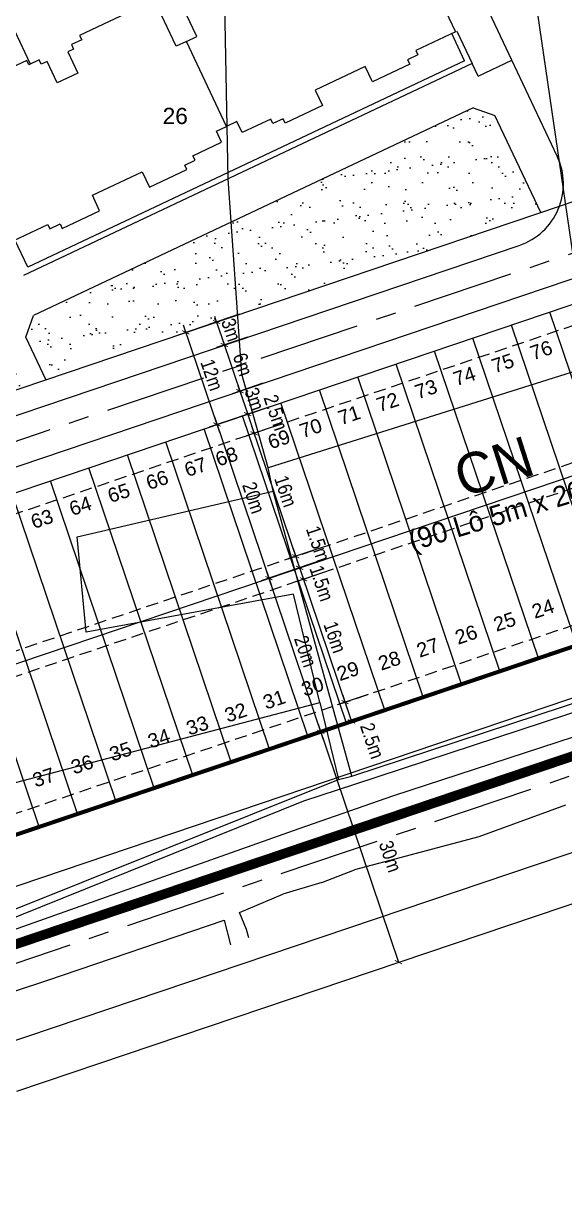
# Model space of a CAD drawing. Extents: x 597165 to 598689, y 1181586 to 1183364.
# Drawn here: x 597510.9 to 597577.6, y 1181957.7 to 1182102.6 of the extents above; entities that cross this region are included whole.
import ezdxf
from ezdxf.enums import TextEntityAlignment as Align

# ---------------------------------------------------------------- set-up
doc = ezdxf.new("R2010")
doc.units = 0
doc.header["$MEASUREMENT"] = 0
for name, pattern in [('CENTER', [2, 1.25, -0.25, 0.25, -0.25]), ('DASHED', [0.75, 0.5, -0.25]), ('LOGIOI', [4, 3, -1])]:
    doc.linetypes.add(name, pattern=pattern)
doc.layers.get('0').update_dxf_attribs({"linetype": 'CONTINUOUS'})
doc.layers.get('DEFPOINTS').update_dxf_attribs({"color": 8, "linetype": 'CONTINUOUS'})
for name, color, linetype in [('CGXD', 3, 'CONTINUOUS'), ('DIM-T', 7, 'CONTINUOUS'), ('DTEXT', 7, 'CONTINUOUS'), ('DTEXT-TENLO', 4, 'CONTINUOUS'), ('GT-QLO50-D', 6, 'CONTINUOUS'), ('HA-CAY-XANH-KO', 3, 'CONTINUOUS'), ('MOCRANH', 7, 'CONTINUOUS'), ('NEN-HT', 8, 'CONTINUOUS'), ('NET-04', 4, 'CONTINUOUS'), ('NET-LENGOAI', 4, 'CONTINUOUS'), ('NET-LETRONG', 5, 'CONTINUOUS'), ('NET-LO-GIOI-DIEN-GIOI', 7, 'CENTER'), ('NET-PLO', 2, 'CONTINUOUS'), ('NET-TIM', 2, 'CENTER'), ('RANH_QUY_HOACH', 7, 'LOGIOI'), ('RANHGIAODAT', 150, 'LOGIOI'), ('TEXT-SOLO', 7, 'CONTINUOUS')]:
    doc.layers.add(name, color=color, linetype=linetype)
doc.styles.add('AVO', font='VHELVEN.TTF')
doc.styles.add('VHEL-B', font='VHELVEB.TTF')
doc.styles.add('VHEL-C-R', font='VHELVCN.TTF')
doc.styles.add('VTIMES-R', font='VAPTIMN.TTF')
doc.dimstyles.new('TL1000', dxfattribs={"dimscale": 0, "dimtxt": 2, "dimasz": 0.7, "dimexe": 1, "dimexo": 1, "dimgap": 0.5, "dimtad": 1, "dimdec": 1, "dimzin": 12, "dimtxsty": 'VHEL-C-R', "dimblk1": 'ARCHTICK', "dimblk2": 'ARCHTICK', "dimsah": 1, "dimcen": -0.09, "dimdle": 1, "dimclrd": 256, "dimclre": 256, "dimclrt": 256, "dimazin": 3, "dimtfac": 0.005, "dimtdec": 1, "dimtix": 1, "dimtmove": 0, "dimatfit": 3, "dimtolj": 1, "dimtzin": 0})
pattern_1 = [(37.26582263, (0, 0), (-0.11023521, 3.854130278), [0, -3.04, 0, -3.4, 0, -3.25]), (7.26582263, (0, 0), (3.562592942, 5.629778284), [0, -1.64, 0, -2.74, 0, -1.05]), (327.26582263, (-2.46, 0.01), (6.228277961, -0.014137947), [0, -1, 0, -3.6, 0, -4.7]), (317.26582263, (-2.46, 0.01), (6.019377384, 1.73076346), [0, -0.5, 0, -2.36, 0, -2.7])]

# ---------------------------------------------------------------- blocks, each defined once
blk = doc.blocks.new('A$C4397129B')
at = {"layer": 'NET-04', "linetype": 'CONTINUOUS'}
for p, q in [((3.7, 20.6), (3.7, 20)), ((11.7, 20.6), (3.7, 20.6)), ((11.7, 20), (11.7, 20.6)), ((18.9, 20.6), (18.9, 20)), ((26.9, 20.6), (18.9, 20.6)), ((26.9, 20), (26.9, 20.6)), ((0, 19.4), (0, 1.2)), ((2.3, 19.4), (0, 19.4)), ((2.3, 20), (2.3, 19.4)), ((3.7, 20), (2.3, 20)), ((13.1, 20), (11.7, 20)), ((13.1, 19.4), (13.1, 20)), ((13.9, 19.4), (13.1, 19.4)), ((13.9, 16.5), (13.9, 19.4)), ((16.7, 19.4), (16.7, 16.5)), ((17.5, 19.4), (16.7, 19.4)), ((17.5, 20), (17.5, 19.4)), ((18.9, 20), (17.5, 20)), ((28.3, 20), (26.9, 20)), ((28.3, 19.4), (28.3, 20)), ((29.1, 19.4), (28.3, 19.4)), ((29.1, 14.3), (29.1, 19.4)), ((16.7, 16.5), (13.9, 16.5)), ((30.5, 14.3), (29.1, 14.3)), ((30.5, 2.7), (30.5, 14.3)), ((11.9, 2.1), (18.7, 2.1)), ((11.9, 0), (11.9, 2.1)), ((18.7, 2.1), (18.7, 0)), ((29.1, 2.7), (30.5, 2.7)), ((29.1, 1.2), (29.1, 2.7)), ((0, 1.2), (5.4, 1.2)), ((5.4, 1.2), (5.4, 0.6)), ((5.4, 0.6), (6.8, 0.6)), ((6.8, 0.6), (6.8, 0)), ((6.8, 0), (11.9, 0)), ((18.7, 0), (23.8, 0)), ((23.8, 0.6), (25.2, 0.6)), ((23.8, 0), (23.8, 0.6)), ((25.2, 1.2), (29.1, 1.2)), ((25.2, 0.6), (25.2, 1.2))]:
    blk.add_line(p, q, dxfattribs=at)
blk = doc.blocks.new('_ARCHTICK')
at = {"color": 0, "linetype": 'BYBLOCK', "const_width": 0.15}
blk.add_lwpolyline([(-0.5, -0.5), (0.5, 0.5)], dxfattribs=at)
blk = doc.blocks.new('*D511')
at = {"linetype": 'BYBLOCK'}
blk.add_line((597547.2, 1182016.17), (597557.12, 1181986.8), dxfattribs=at)
at = {"layer": 'DEFPOINTS', "color": 0, "linetype": 'BYBLOCK'}
for p in [(597547.52, 1182015.22), (597557.12, 1181986.8), (597557.12, 1181986.8)]:
    blk.add_point(p, dxfattribs=at)
at = {"linetype": 'BYBLOCK', "xscale": 0.7, "yscale": 0.7, "zscale": 0.7}
for p, rotation in [((597547.52, 1182015.22), 108.665088705004), ((597557.12, 1181986.8), 288.665088705004)]:
    blk.add_blockref('_ARCHTICK', p, dxfattribs=dict(at, rotation=rotation))
at = {"linetype": 'BYBLOCK', "insert": (597556.1, 1181999.85), "char_height": 1.75, "attachment_point": 5, "rotation": 288.6651, "style": 'VHEL-C-R'}
blk.add_mtext('\\A1;30m', dxfattribs=at)
blk = doc.blocks.new('*D256')
at = {"linetype": 'BYBLOCK'}
for p, q in [((597537.51, 1182066.72), (597533.72, 1182065.44)), ((597534.67, 1182065.76), (597534.44, 1182066.43)), ((597534.67, 1182065.76), (597535.63, 1182062.92)), ((597538.47, 1182063.88), (597534.68, 1182062.6)), ((597535.63, 1182062.92), (597535.85, 1182062.26))]:
    blk.add_line(p, q, dxfattribs=at)
at = {"layer": 'DEFPOINTS', "color": 0, "linetype": 'BYBLOCK'}
for p in [(597538.46, 1182067.04), (597539.42, 1182064.2), (597535.63, 1182062.92)]:
    blk.add_point(p, dxfattribs=at)
at = {"linetype": 'BYBLOCK', "xscale": 0.7, "yscale": 0.7, "zscale": 0.7}
for p, rotation in [((597534.67, 1182065.76), 288.6650887099459), ((597535.63, 1182062.92), 108.6650887099459)]:
    blk.add_blockref('_ARCHTICK', p, dxfattribs=dict(at, rotation=rotation))
at = {"linetype": 'BYBLOCK', "insert": (597536.47, 1182064.79), "char_height": 1.75, "attachment_point": 5, "rotation": 288.6651, "style": 'VHEL-C-R'}
blk.add_mtext('\\A1;3m', dxfattribs=at)
blk = doc.blocks.new('*D255')
at = {"linetype": 'BYBLOCK'}
for p, q in [((597535.31, 1182063.87), (597537.87, 1182056.29)), ((597540.39, 1182058.2), (597536.6, 1182056.92))]:
    blk.add_line(p, q, dxfattribs=at)
at = {"layer": 'DEFPOINTS', "color": 0, "linetype": 'BYBLOCK'}
for p in [(597539.42, 1182064.2), (597541.34, 1182058.52), (597537.55, 1182057.24)]:
    blk.add_point(p, dxfattribs=at)
at = {"linetype": 'BYBLOCK', "xscale": 0.7, "yscale": 0.7, "zscale": 0.7}
for p, rotation in [((597535.63, 1182062.92), 108.6650887099459), ((597537.55, 1182057.24), 288.6650887099459)]:
    blk.add_blockref('_ARCHTICK', p, dxfattribs=dict(at, rotation=rotation))
at = {"linetype": 'BYBLOCK', "insert": (597537.91, 1182060.53), "char_height": 1.75, "attachment_point": 5, "rotation": 288.6651, "style": 'VHEL-C-R'}
blk.add_mtext('\\A1;6m', dxfattribs=at)
blk = doc.blocks.new('*D254')
at = {"linetype": 'BYBLOCK'}
for p, q in [((597537.55, 1182057.24), (597537.33, 1182057.9)), ((597537.55, 1182057.24), (597538.51, 1182054.4)), ((597541.35, 1182055.36), (597537.56, 1182054.08)), ((597538.51, 1182054.4), (597538.73, 1182053.73))]:
    blk.add_line(p, q, dxfattribs=at)
at = {"layer": 'DEFPOINTS', "color": 0, "linetype": 'BYBLOCK'}
for p in [(597541.34, 1182058.52), (597538.51, 1182054.4), (597542.3, 1182055.68)]:
    blk.add_point(p, dxfattribs=at)
at = {"linetype": 'BYBLOCK', "xscale": 0.7, "yscale": 0.7, "zscale": 0.7}
for p, rotation in [((597537.55, 1182057.24), 288.6650887099459), ((597538.51, 1182054.4), 108.6650887099459)]:
    blk.add_blockref('_ARCHTICK', p, dxfattribs=dict(at, rotation=rotation))
at = {"linetype": 'BYBLOCK', "insert": (597539.35, 1182056.26), "char_height": 1.75, "attachment_point": 5, "rotation": 288.6651, "style": 'VHEL-C-R'}
blk.add_mtext('\\A1;3m', dxfattribs=at)
blk = doc.blocks.new('*D253')
at = {"linetype": 'BYBLOCK'}
for p, q in [((597537.51, 1182066.72), (597529.93, 1182064.16)), ((597530.56, 1182065.43), (597535.04, 1182052.17)), ((597541.35, 1182055.36), (597533.77, 1182052.8))]:
    blk.add_line(p, q, dxfattribs=at)
at = {"layer": 'DEFPOINTS', "color": 0, "linetype": 'BYBLOCK'}
for p in [(597538.46, 1182067.04), (597542.3, 1182055.68), (597534.72, 1182053.12)]:
    blk.add_point(p, dxfattribs=at)
at = {"linetype": 'BYBLOCK', "xscale": 0.7, "yscale": 0.7, "zscale": 0.7}
for p, rotation in [((597530.88, 1182064.48), 108.6650887033274), ((597534.72, 1182053.12), 288.6650887033273)]:
    blk.add_blockref('_ARCHTICK', p, dxfattribs=dict(at, rotation=rotation))
at = {"linetype": 'BYBLOCK', "insert": (597534.1, 1182059.24), "char_height": 1.75, "attachment_point": 5, "rotation": 288.6651, "style": 'VHEL-C-R'}
blk.add_mtext('\\A1;12m', dxfattribs=at)
blk = doc.blocks.new('*D252')
at = {"linetype": 'BYBLOCK'}
for p, q in [((597541.35, 1182055.36), (597537.56, 1182054.08)), ((597538.19, 1182055.34), (597539.31, 1182052.03)), ((597542.15, 1182052.99), (597538.36, 1182051.71))]:
    blk.add_line(p, q, dxfattribs=at)
at = {"layer": 'DEFPOINTS', "color": 0, "linetype": 'BYBLOCK'}
for p in [(597542.3, 1182055.68), (597543.1, 1182053.31), (597539.31, 1182052.03)]:
    blk.add_point(p, dxfattribs=at)
at = {"linetype": 'BYBLOCK', "xscale": 0.7, "yscale": 0.7, "zscale": 0.7}
for p, rotation in [((597538.51, 1182054.4), 108.6650887012797), ((597539.31, 1182052.03), 288.6650887012797)]:
    blk.add_blockref('_ARCHTICK', p, dxfattribs=dict(at, rotation=rotation))
at = {"linetype": 'BYBLOCK', "insert": (597541.98, 1182054.59), "char_height": 1.75, "attachment_point": 5, "rotation": 288.6651, "style": 'VHEL-C-R'}
blk.add_mtext('\\A1;2.5m', dxfattribs=at)
blk = doc.blocks.new('*D251')
at = {"linetype": 'BYBLOCK'}
for p, q in [((597538.99, 1182052.97), (597544.75, 1182035.92)), ((597547.27, 1182037.83), (597543.48, 1182036.55))]:
    blk.add_line(p, q, dxfattribs=at)
at = {"layer": 'DEFPOINTS', "color": 0, "linetype": 'BYBLOCK'}
for p in [(597543.1, 1182053.31), (597548.22, 1182038.15), (597544.43, 1182036.87)]:
    blk.add_point(p, dxfattribs=at)
at = {"linetype": 'BYBLOCK', "xscale": 0.7, "yscale": 0.7, "zscale": 0.7}
for p, rotation in [((597539.31, 1182052.03), 108.6650887012797), ((597544.43, 1182036.87), 288.6650887012797)]:
    blk.add_blockref('_ARCHTICK', p, dxfattribs=dict(at, rotation=rotation))
at = {"linetype": 'BYBLOCK', "insert": (597543.19, 1182044.89), "char_height": 1.75, "attachment_point": 5, "rotation": 288.6651, "style": 'VHEL-C-R'}
blk.add_mtext('\\A1;16m', dxfattribs=at)
blk = doc.blocks.new('*D250')
at = {"linetype": 'BYBLOCK'}
for p, q in [((597544.11, 1182037.82), (597544.91, 1182035.45)), ((597547.75, 1182036.41), (597543.96, 1182035.13))]:
    blk.add_line(p, q, dxfattribs=at)
at = {"layer": 'DEFPOINTS', "color": 0, "linetype": 'BYBLOCK'}
for p in [(597548.22, 1182038.15), (597548.7, 1182036.73), (597544.91, 1182035.45)]:
    blk.add_point(p, dxfattribs=at)
at = {"linetype": 'BYBLOCK', "xscale": 0.7, "yscale": 0.7, "zscale": 0.7}
for p, rotation in [((597544.43, 1182036.87), 108.6650887012797), ((597544.91, 1182035.45), 288.6650887012797)]:
    blk.add_blockref('_ARCHTICK', p, dxfattribs=dict(at, rotation=rotation))
at = {"linetype": 'BYBLOCK', "insert": (597547.2, 1182038.41), "char_height": 1.75, "attachment_point": 5, "rotation": 288.6651, "style": 'VHEL-C-R'}
blk.add_mtext('\\A1;1.5m', dxfattribs=at)
blk = doc.blocks.new('*D249')
at = {"linetype": 'BYBLOCK'}
for p, q in [((597544.59, 1182036.4), (597545.39, 1182034.03)), ((597548.23, 1182034.99), (597544.44, 1182033.71))]:
    blk.add_line(p, q, dxfattribs=at)
at = {"layer": 'DEFPOINTS', "color": 0, "linetype": 'BYBLOCK'}
for p in [(597548.7, 1182036.73), (597549.18, 1182035.31), (597545.39, 1182034.03)]:
    blk.add_point(p, dxfattribs=at)
at = {"linetype": 'BYBLOCK', "xscale": 0.7, "yscale": 0.7, "zscale": 0.7}
for p, rotation in [((597544.91, 1182035.45), 108.6650887012797), ((597545.39, 1182034.03), 288.6650887012797)]:
    blk.add_blockref('_ARCHTICK', p, dxfattribs=dict(at, rotation=rotation))
at = {"linetype": 'BYBLOCK', "insert": (597547.63, 1182033.54), "char_height": 1.75, "attachment_point": 5, "rotation": 288.6651, "style": 'VHEL-C-R'}
blk.add_mtext('\\A1;1.5m', dxfattribs=at)
blk = doc.blocks.new('*D248')
at = {"linetype": 'BYBLOCK'}
for p, q in [((597545.07, 1182034.97), (597550.83, 1182017.92)), ((597553.35, 1182019.83), (597549.56, 1182018.55))]:
    blk.add_line(p, q, dxfattribs=at)
at = {"layer": 'DEFPOINTS', "color": 0, "linetype": 'BYBLOCK'}
for p in [(597549.18, 1182035.31), (597554.3, 1182020.15), (597550.51, 1182018.87)]:
    blk.add_point(p, dxfattribs=at)
at = {"linetype": 'BYBLOCK', "xscale": 0.7, "yscale": 0.7, "zscale": 0.7}
for p, rotation in [((597545.39, 1182034.03), 108.6650887012797), ((597550.51, 1182018.87), 288.6650887012797)]:
    blk.add_blockref('_ARCHTICK', p, dxfattribs=dict(at, rotation=rotation))
at = {"linetype": 'BYBLOCK', "insert": (597549.27, 1182026.89), "char_height": 1.75, "attachment_point": 5, "rotation": 288.6651, "style": 'VHEL-C-R'}
blk.add_mtext('\\A1;16m', dxfattribs=at)
blk = doc.blocks.new('*D247')
at = {"linetype": 'BYBLOCK'}
for p, q in [((597550.19, 1182019.82), (597551.31, 1182016.5)), ((597554.15, 1182017.46), (597550.36, 1182016.18))]:
    blk.add_line(p, q, dxfattribs=at)
at = {"layer": 'DEFPOINTS', "color": 0, "linetype": 'BYBLOCK'}
for p in [(597554.3, 1182020.15), (597555.1, 1182017.78), (597551.31, 1182016.5)]:
    blk.add_point(p, dxfattribs=at)
at = {"linetype": 'BYBLOCK', "xscale": 0.7, "yscale": 0.7, "zscale": 0.7}
for p, rotation in [((597550.51, 1182018.87), 108.6650887012797), ((597551.31, 1182016.5), 288.6650887012797)]:
    blk.add_blockref('_ARCHTICK', p, dxfattribs=dict(at, rotation=rotation))
at = {"linetype": 'BYBLOCK', "insert": (597553.87, 1182014.11), "char_height": 1.75, "attachment_point": 5, "rotation": 288.6651, "style": 'VHEL-C-R'}
blk.add_mtext('\\A1;2.5m', dxfattribs=at)
blk = doc.blocks.new('*D246')
at = {"linetype": 'BYBLOCK'}
for p, q in [((597541.35, 1182055.36), (597533.77, 1182052.8)), ((597534.4, 1182054.06), (597541.44, 1182033.22)), ((597547.75, 1182036.41), (597540.17, 1182033.85))]:
    blk.add_line(p, q, dxfattribs=at)
at = {"layer": 'DEFPOINTS', "color": 0, "linetype": 'BYBLOCK'}
for p in [(597542.3, 1182055.68), (597548.7, 1182036.73), (597541.12, 1182034.17)]:
    blk.add_point(p, dxfattribs=at)
at = {"linetype": 'BYBLOCK', "xscale": 0.7, "yscale": 0.7, "zscale": 0.7}
for p, rotation in [((597534.72, 1182053.12), 108.6650887050551), ((597541.12, 1182034.17), 288.6650887050551)]:
    blk.add_blockref('_ARCHTICK', p, dxfattribs=dict(at, rotation=rotation))
at = {"linetype": 'BYBLOCK', "insert": (597539.24, 1182044.09), "char_height": 1.75, "attachment_point": 5, "rotation": 288.6651, "style": 'VHEL-C-R'}
blk.add_mtext('\\A1;20m', dxfattribs=at)
blk = doc.blocks.new('*D245')
at = {"linetype": 'BYBLOCK'}
for p, q in [((597547.75, 1182036.41), (597540.17, 1182033.85)), ((597540.8, 1182035.11), (597547.84, 1182014.27)), ((597554.15, 1182017.46), (597546.57, 1182014.9))]:
    blk.add_line(p, q, dxfattribs=at)
at = {"layer": 'DEFPOINTS', "color": 0, "linetype": 'BYBLOCK'}
for p in [(597548.7, 1182036.73), (597555.1, 1182017.78), (597547.52, 1182015.22)]:
    blk.add_point(p, dxfattribs=at)
at = {"linetype": 'BYBLOCK', "xscale": 0.7, "yscale": 0.7, "zscale": 0.7}
for p, rotation in [((597541.12, 1182034.17), 108.6650887050551), ((597547.52, 1182015.22), 288.6650887050551)]:
    blk.add_blockref('_ARCHTICK', p, dxfattribs=dict(at, rotation=rotation))
at = {"linetype": 'BYBLOCK', "insert": (597545.64, 1182025.14), "char_height": 1.75, "attachment_point": 5, "rotation": 288.6651, "style": 'VHEL-C-R'}
blk.add_mtext('\\A1;20m', dxfattribs=at)

msp = doc.modelspace()

# ---------------------------------------------------------------- hatches: boundary and pattern name
at = {"layer": 'HA-CAY-XANH-KO'}
h = msp.add_hatch(dxfattribs=at)
h.set_pattern_fill('AR-SAND', color=256, scale=2, angle=359.765823, style=0)
h.set_pattern_definition(pattern_1)
h.paths.add_polyline_path([(597468.194, 1182134.4355), (597482.7805, 1182103.6456, 0.99884155), (597487.9317, 1182106.086), (597478.4573, 1182126.065), (597480.7272, 1182132.3985), (597541.348, 1182161.0312), (597539.1295, 1182165.7282, 0.10324372), (597537.8979, 1182167.3584)])
h.paths.add_polyline_path([(597505.3179, 1182055.8497), (597510.7543, 1182057.6862), (597497.6088, 1182085.5177, 0.6624089), (597492.4548, 1182083.0834)])
h = msp.add_hatch(dxfattribs=at)
h.set_pattern_fill('AR-SAND', color=256, scale=2, angle=359.765823, style=0)
h.set_pattern_definition(pattern_1)
h.paths.add_polyline_path([(597574.6562, 1182079.2724), (597569.0032, 1182091.2409), (597566.3406, 1182092.1951), (597512.0878, 1182066.5702), (597511.1336, 1182063.9076), (597513.6156, 1182058.6527)])
h.paths.add_polyline_path([(597638.9698, 1182100.9977), (597653.0986, 1182105.3162), (597654.1407, 1182107.6723), (597649.0099, 1182118.5352), (597646.3473, 1182119.4895), (597592.0945, 1182093.8645), (597591.1403, 1182091.202), (597593.7314, 1182085.716)])

# ---------------------------------------------------------------- linework, layer by layer
at = {"layer": 'CGXD', "linetype": 'DASHED', "ltscale": 3}
for points in [[(597648.0133, 1182071.8594), (597642.8927, 1182087.0179), (597486.325, 1182034.1289), (597447.1813, 1182018.0054), (597442.9259, 1182015.5157), (597442.0231, 1182013.1838), (597448.2155, 1182000.0733), (597454.3023, 1182003.6344), (597491.9381, 1182019.1368)], [(597654.1285, 1182053.8703), (597673.7172, 1182059.8577), (597675.4386, 1182063.7495), (597669.9223, 1182075.4285), (597649.2287, 1182069.1034), (597492.9906, 1182016.3258), (597455.6375, 1182000.9398), (597449.5018, 1181997.35), (597454.8574, 1181986.0112), (597459.0385, 1181984.3924), (597462.7584, 1181986.5688), (597498.6037, 1182001.3337)]]:
    msp.add_lwpolyline(points, close=True, dxfattribs=at)
at = {"layer": 'GT-QLO50-D'}
msp.add_line((597510.0341, 1181970.8907), (597589.3395, 1181997.6803), dxfattribs=at)
at = {"layer": 'HA-CAY-XANH-KO'}
for p, q in [((597566.3406, 1182092.1951), (597512.0878, 1182066.5702)), ((597566.3406, 1182092.1951), (597569.0032, 1182091.2409)), ((597574.6562, 1182079.2724), (597569.0032, 1182091.2409)), ((597511.1336, 1182063.9076), (597512.0878, 1182066.5702)), ((597513.6156, 1182058.6527), (597511.1336, 1182063.9076))]:
    msp.add_line(p, q, dxfattribs=at)
at = {"layer": 'MOCRANH'}
msp.add_lwpolyline([(597340.2111, 1182461.6352), (597341.3721, 1182437.3595), (597345.3594, 1182366.2568), (597347.4489, 1182325.7368), (597346.6708, 1182267.2097), (597396.7196, 1181936.6184), (597442.3642, 1181957.8696), (597465.633, 1181971.3486), (597501.0995, 1181986.0417), (597656.5869, 1182038.5657), (597738.2962, 1182063.5406), (597807.4868, 1182085.32), (597867.7896, 1182104.3029), (597882.6286, 1182108.9741), (597915.464, 1182119.3104), (597990.1043, 1182142.8066), (598023.5178, 1182153.3249), (598090.3046, 1182174.3489), (598179.3376, 1182202.3758), (598297.3967, 1182239.54), (598213.8261, 1182511.342)], dxfattribs=at)
msp.add_lwpolyline([(597340.2111, 1182461.6352), (597341.3721, 1182437.3595), (597345.3594, 1182366.2568), (597347.4489, 1182325.7368), (597346.6708, 1182267.2097), (597396.7196, 1181936.6184), (597442.3642, 1181957.8696), (597465.633, 1181971.3486), (597501.0995, 1181986.0417), (597656.5869, 1182038.5657), (597738.2962, 1182063.5406), (597807.4868, 1182085.32), (597867.7896, 1182104.3029), (597882.6286, 1182108.9741), (597915.464, 1182119.3104), (597990.1043, 1182142.8066), (598023.5178, 1182153.3249), (598090.3046, 1182174.3489), (598179.3376, 1182202.3758), (598297.3967, 1182239.54), (598213.8261, 1182511.342)], dxfattribs=at)
at = {"layer": 'NEN-HT', "linetype": 'CONTINUOUS'}
for p, q in [((597580.64, 1182060.24), (597541.04, 1182047.78)), ((597541.66, 1182044.91), (597541.04, 1182047.78)), ((597671.44, 1182048.13), (597551.68, 1182008.71)), ((597551.36, 1182009.76), (597636.45, 1182037.7)), ((597556.42, 1182007.32), (597636.32, 1182033.45)), ((597498.44, 1182005.98), (597547.41, 1182018.82)), ((597547.41, 1182018.82), (597549.71, 1182009.34)), ((597500.87, 1181989.77), (597549.71, 1182009.34)), ((597551.68, 1182008.71), (597545.41, 1182006.67)), ((597545.41, 1182006.67), (597506.59, 1181991.02)), ((597544.86, 1182003.3), (597556.42, 1182007.32)), ((597577.72, 1182006.17), (597567.01, 1182002.28)), ((597506.63, 1181989.72), (597544.86, 1182003.3)), ((597567.01, 1182002.28), (597556.05, 1181999.35)), ((597556.05, 1181999.35), (597551.68, 1181998.2)), ((597547.65, 1181996.63), (597551.68, 1181998.2)), ((597547.65, 1181996.63), (597542.86, 1181995.2)), ((597509.86, 1181983.25), (597513.74, 1181984.56))]:
    msp.add_line(p, q, dxfattribs=at)
for points in [[(597541.04, 1182047.78), (597537.78, 1182059.32), (597536.1, 1182083.44), (597535.52, 1182113.53), (597533, 1182127.92), (597524.4, 1182196.68)], [(597599.12, 1182167.25), (597566.14, 1182159.15), (597580.64, 1182060.24)], [(597547.41, 1182018.82), (597544.16, 1182032.21), (597518.58, 1182027.5), (597517.48, 1182039.28), (597541.66, 1182044.91)], [(597549.71, 1182009.34), (597551.36, 1182009.76), (597541.66, 1182044.91)], [(597538.67, 1181989.79), (597538.35, 1181990.85), (597537.51, 1181992.95), (597542.86, 1181995.2)], [(597513.74, 1181984.56), (597535.62, 1181991.98), (597536.4, 1181988.93)]]:
    msp.add_lwpolyline(points, dxfattribs=at)
at = {"layer": 'NET-04', "color": 2}
for p, q in [((597511.7085, 1182097.5784), (597505.0817, 1182111.6085)), ((597564.3175, 1182101.6353), (597566.1966, 1182097.6568)), ((597566.1966, 1182097.6568), (597510.8567, 1182071.5184)), ((597566.9417, 1182096.0794), (597566.1966, 1182097.6568))]:
    msp.add_line(p, q, dxfattribs=at)
at = {"layer": 'NET-04'}
for p, q in [((597565.2647, 1182097.9908), (597563.6845, 1182101.3364)), ((597565.2647, 1182097.9908), (597511.3736, 1182072.5367)), ((597511.3736, 1182072.5367), (597509.7934, 1182075.8823))]:
    msp.add_line(p, q, dxfattribs=at)
at = {"layer": 'NET-04', "color": 2}
msp.add_lwpolyline([(597566.9417, 1182096.0794), (597571.0989, 1182098.043), (597567.2552, 1182106.1809), (597576.659, 1182110.6225), (597580.5027, 1182102.4846), (597584.8429, 1182104.5346)], dxfattribs=at)
at = {"layer": 'NET-LENGOAI', "ltscale": 20}
for p, q in [((597576.6882, 1182086.2094), (597571.0989, 1182098.043)), ((597484.3955, 1182039.2825), (597641.7259, 1182092.4291)), ((597482.2906, 1182044.9045), (597572.0147, 1182075.2135)), ((597501.5856, 1181993.3691), (597656.7315, 1182045.7778)), ((597507.9234, 1181976.5108), (597587.4193, 1182003.3647))]:
    msp.add_line(p, q, dxfattribs=at)
at = {"layer": 'NET-LENGOAI', "color": 1}
msp.add_line((597576.9704, 1182080.0541), (597590.3166, 1182084.5625), dxfattribs=at)
at = {"layer": 'NET-LENGOAI', "ltscale": 20}
msp.add_arc((597569.4545, 1182082.7928), 8, 288.665089, 25.28252, dxfattribs=at)
at = {"layer": 'NET-LETRONG'}
for p, q in [((597485.448, 1182036.4715), (597642.6446, 1182089.5729)), ((597481.2381, 1182047.7155), (597576.9704, 1182080.0541)), ((597654.8941, 1182051.4902), (597499.4807, 1181998.9912))]:
    msp.add_line(p, q, dxfattribs=at)
at = {"layer": 'NET-LO-GIOI-DIEN-GIOI', "color": 5, "ltscale": 20, "const_width": 0.5, "flags": 128}
msp.add_lwpolyline([(597394.7823, 1181949.4153), (597440.9258, 1181970.8988), (597464.1642, 1181984.3602), (597499.4807, 1181998.9912), (597654.8941, 1182051.4902), (597736.5872, 1182076.4601), (597805.7842, 1182098.2415), (597866.087, 1182117.2244), (597880.926, 1182121.8956), (597913.7615, 1182132.2319), (597988.4017, 1182155.7281), (598021.8152, 1182166.2465), (598088.6021, 1182187.2704), (598177.635, 1182215.2974), (598293.6241, 1182251.8099)], dxfattribs=at)
at = {"layer": 'NET-PLO'}
for p, q in [((597588.5757, 1182029.0877), (597575.7743, 1182066.9839)), ((597583.8387, 1182027.4875), (597571.0372, 1182065.3837)), ((597579.1016, 1182025.8873), (597566.3002, 1182063.7835)), ((597574.3646, 1182024.2871), (597561.5632, 1182062.1834)), ((597569.6276, 1182022.687), (597556.8261, 1182060.5832)), ((597564.8905, 1182021.0868), (597552.0891, 1182058.983)), ((597560.1535, 1182019.4866), (597547.3521, 1182057.3828)), ((597555.4165, 1182017.8864), (597542.6151, 1182055.7826)), ((597550.6795, 1182016.2862), (597537.878, 1182054.1825)), ((597545.9424, 1182014.6861), (597533.141, 1182052.5823)), ((597541.2054, 1182013.0859), (597528.404, 1182050.9821)), ((597536.4684, 1182011.4857), (597523.667, 1182049.3819)), ((597531.7314, 1182009.8855), (597518.9299, 1182047.7817)), ((597526.9943, 1182008.2853), (597514.1929, 1182046.1816)), ((597522.2573, 1182006.6852), (597509.4559, 1182044.5814)), ((597517.5203, 1182005.085), (597504.7188, 1182042.9812)), ((597512.7832, 1182003.4848), (597499.9818, 1182041.381))]:
    msp.add_line(p, q, dxfattribs=at)
msp.add_lwpolyline([(597448.8587, 1181998.7117), (597454.9699, 1182002.2871), (597492.4643, 1182017.7313), (597648.7694, 1182070.5315), (597671.691, 1182077.5376)], dxfattribs=at)
at = {"layer": 'NET-TIM', "ltscale": 10}
for p, q in [((597483.3431, 1182042.0935), (597640.8072, 1182095.2853)), ((597504.7574, 1181984.941), (597584.539, 1182011.8913))]:
    msp.add_line(p, q, dxfattribs=at)
at = {"layer": 'RANH_QUY_HOACH', "color": 1, "linetype": 'DASHED', "ltscale": 20, "const_width": 1.2, "flags": 128}
msp.add_lwpolyline([(598213.8261, 1182511.342), (598335.1729, 1182835.3919), (598344.6661, 1182860.743), (597547.8605, 1183222.9796), (597536.9709, 1183198.2708), (597494.1637, 1183101.1393), (597439.7212, 1182974.4588), (597407.6696, 1182885.2338), (597394.7271, 1182848.3776), (597374.3757, 1182758.7003), (597340.8217, 1182551.4599), (597340.2111, 1182461.6352), (597341.3721, 1182437.3595), (597345.3594, 1182366.2568), (597347.4489, 1182325.7368), (597346.6708, 1182267.2097), (597396.7196, 1181936.6184), (597442.3642, 1181957.8696), (597465.633, 1181971.3486), (597501.0995, 1181986.0417), (597656.5869, 1182038.5657), (597738.2962, 1182063.5406), (597807.4868, 1182085.32), (597867.7896, 1182104.3029), (597882.6286, 1182108.9741), (597915.464, 1182119.3104), (597990.1043, 1182142.8066), (598023.5178, 1182153.3249), (598090.3046, 1182174.3489), (598179.3376, 1182202.3758), (598297.3967, 1182239.54)], close=True, dxfattribs=at)
at = {"layer": 'RANH_QUY_HOACH', "color": 1, "linetype": 'CONTINUOUS', "ltscale": 20, "flags": 128}
msp.add_lwpolyline([(597340.2111, 1182461.6352), (597341.3721, 1182437.3595), (597345.3594, 1182366.2568), (597347.4489, 1182325.7368), (597346.6708, 1182267.2097), (597396.7196, 1181936.6184), (597442.3642, 1181957.8696), (597465.633, 1181971.3486), (597501.0995, 1181986.0417), (597656.5869, 1182038.5657), (597738.2962, 1182063.5406), (597807.4868, 1182085.32), (597867.7896, 1182104.3029), (597882.6286, 1182108.9741), (597915.464, 1182119.3104), (597990.1043, 1182142.8066), (598023.5178, 1182153.3249), (598090.3046, 1182174.3489), (598179.3376, 1182202.3758), (598297.3967, 1182239.54), (598213.8261, 1182511.342)], dxfattribs=at)
at = {"layer": 'RANHGIAODAT', "color": 160, "linetype": 'CONTINUOUS', "ltscale": 2.5}
msp.add_lwpolyline([(597340.2111, 1182461.6352), (597341.3721, 1182437.3595), (597345.3594, 1182366.2568), (597347.4489, 1182325.7368), (597346.6708, 1182267.2097), (597346.6708, 1182267.2097), (597346.6708, 1182267.2097), (597394.7823, 1181949.4153), (597394.7823, 1181949.4153), (597440.9258, 1181970.8988), (597463.8711, 1181984.3234), (597499.4807, 1181998.9912), (597654.8941, 1182051.4902), (597736.5872, 1182076.4601), (597805.7842, 1182098.2415), (597866.087, 1182117.2244), (597880.926, 1182121.8956), (597913.7615, 1182132.2319), (597988.4017, 1182155.7281), (598021.8152, 1182166.2465), (598088.6021, 1182187.2704), (598177.635, 1182215.2974), (598293.6241, 1182251.8099), (598213.8261, 1182511.342)], dxfattribs=at)

# ---------------------------------------------------------------- block references
at = {"layer": 'NET-04', "xscale": -1, "rotation": 25.28252214399916}
msp.add_blockref('A$C4397129B', (597564.647, 1182100.4638), dxfattribs=at)
at = {"layer": 'NET-04', "rotation": 25.28251724764709}
msp.add_blockref('A$C4397129B', (597509.49, 1182074.4118), dxfattribs=at)

# ---------------------------------------------------------------- texts
at = {"layer": 'DTEXT', "style": 'VHEL-B'}
msp.add_text('26', height=2, rotation=359.765823, dxfattribs=at).set_placement((597529.5723, 1182090.1797), align=Align.CENTER)
at = {"layer": 'DTEXT-TENLO', "style": 'VTIMES-R'}
for s, height, rotation, p in [('CN', 5, 17.801417, (597569.6308, 1182045.5588)), ('(90 Loâ 5m x 20m)', 2.5, 16.789424, (597571.3429, 1182041.2756))]:
    msp.add_text(s, height=height, rotation=rotation, dxfattribs=at).set_placement(p, align=Align.CENTER)
at = {"layer": 'TEXT-SOLO', "color": 3, "style": 'AVO'}
for s, p in [('76', (597574.9916, 1182061.4605)), ('75', (597570.2546, 1182059.8603)), ('74', (597565.5176, 1182058.2601)), ('73', (597560.7805, 1182056.66)), ('72', (597556.0435, 1182055.0598)), ('71', (597551.3065, 1182053.4596)), ('70', (597546.5694, 1182051.8594)), ('69', (597542.6466, 1182050.4806)), ('68', (597536.1874, 1182048.3524)), ('67', (597532.3584, 1182047.0589)), ('66', (597527.6213, 1182045.4587)), ('65', (597522.8843, 1182043.8585)), ('64', (597518.1473, 1182042.2584)), ('63', (597513.4103, 1182040.6582)), ('24', (597575.2101, 1182029.5786)), ('25', (597570.4731, 1182027.9785)), ('26', (597565.736, 1182026.3783)), ('27', (597560.999, 1182024.7781)), ('28', (597556.262, 1182023.1779)), ('29', (597551.1543, 1182021.8899)), ('30', (597546.7879, 1182019.9776)), ('31', (597542.0509, 1182018.3774)), ('32', (597537.3139, 1182016.7772)), ('33', (597532.5768, 1182015.177)), ('34', (597527.8398, 1182013.5768)), ('35', (597523.1028, 1182011.9767)), ('36', (597518.3658, 1182010.3765)), ('37', (597513.6287, 1182008.7763))]:
    msp.add_text(s, height=1.75, rotation=18.665089, dxfattribs=at).set_placement(p, align=Align.CENTER)

# ---------------------------------------------------------------- dimensions: what is measured, and where the dimension line sits
at = {"layer": 'DIM-T'}
for p1, p2, distance, picture, middle in [((597538.4586, 1182067.0447), (597542.299, 1182055.6759), -8, '*D253', (597534.1022, 1182059.2401)), ((597538.4586, 1182067.0447), (597539.4187, 1182064.2025), -4, '*D256', (597536.4694, 1182064.7895)), ((597542.299, 1182055.6759), (597548.6997, 1182036.7278), -8, '*D246', (597539.2405, 1182044.0876)), ((597548.6997, 1182036.7278), (597555.1004, 1182017.7797), -8, '*D245', (597545.6412, 1182025.1394))]:
    dim = msp.add_aligned_dim(p1=p1, p2=p2, distance=distance, dimstyle='TL1000', override={"dimscale": 1, "dimtxt": 1.75, "dimpost": 'm'}, dxfattribs=at)
    dim.commit()
    dim.dimension.update_dxf_attribs({"geometry": picture, "text_midpoint": middle})
for base, p1, p2, picture, middle in [((597537.5493, 1182057.2379), (597539.4187, 1182064.2025), (597541.3389, 1182058.5181), '*D255', (597537.9095, 1182060.5262)), ((597538.5094, 1182054.3957), (597541.3389, 1182058.5181), (597542.299, 1182055.6759), '*D254', (597539.3497, 1182056.2629)), ((597544.43, 1182036.8687), (597543.0991, 1182053.3074), (597548.2197, 1182038.1489), '*D251', (597543.1901, 1182044.894)), ((597550.5107, 1182018.868), (597549.1798, 1182035.3067), (597554.3003, 1182020.1482), '*D248', (597549.2708, 1182026.8933))]:
    dim = msp.add_linear_dim(base=base, p1=p1, p2=p2, angle=288.665089, dimstyle='TL1000', override={"dimscale": 1, "dimtxt": 1.75, "dimpost": 'm', "dimse1": 1}, dxfattribs=at)
    dim.commit()
    dim.dimension.update_dxf_attribs({"geometry": picture, "text_midpoint": middle})
for base, p1, p2, override, picture, middle, dimtype in [((597539.3095, 1182052.0272), (597542.299, 1182055.6759), (597543.0991, 1182053.3074), {"dimscale": 1, "dimtxt": 1.75, "dimpost": 'm'}, '*D252', (597541.9808, 1182054.5943), 161), ((597544.9101, 1182035.4476), (597548.2197, 1182038.1489), (597548.6997, 1182036.7278), {"dimscale": 1, "dimtxt": 1.75, "dimpost": 'm', "dimse1": 1}, '*D250', (597547.2009, 1182038.4114), 160), ((597545.3901, 1182034.0265), (597548.6997, 1182036.7278), (597549.1798, 1182035.3067), {"dimscale": 1, "dimtxt": 1.75, "dimpost": 'm', "dimse1": 1}, '*D249', (597547.6284, 1182033.5411), 160), ((597551.3108, 1182016.4995), (597554.3003, 1182020.1482), (597555.1004, 1182017.7797), {"dimscale": 1, "dimtxt": 1.75, "dimpost": 'm', "dimse1": 1}, '*D247', (597553.866, 1182014.1145), 160), ((597557.1223, 1181986.7972), (597547.5212, 1182015.2194), (597557.1223, 1181986.7972), {"dimscale": 1, "dimtxt": 1.75, "dimpost": 'm'}, '*D511', (597556.1023, 1181999.8547), 161)]:
    dim = msp.add_linear_dim(base=base, p1=p1, p2=p2, angle=288.665089, dimstyle='TL1000', override=override, dxfattribs=at)
    dim.commit()
    dim.dimension.update_dxf_attribs({"geometry": picture, "text_midpoint": middle, "dimtype": dimtype})

doc.saveas('drawing.dxf')
